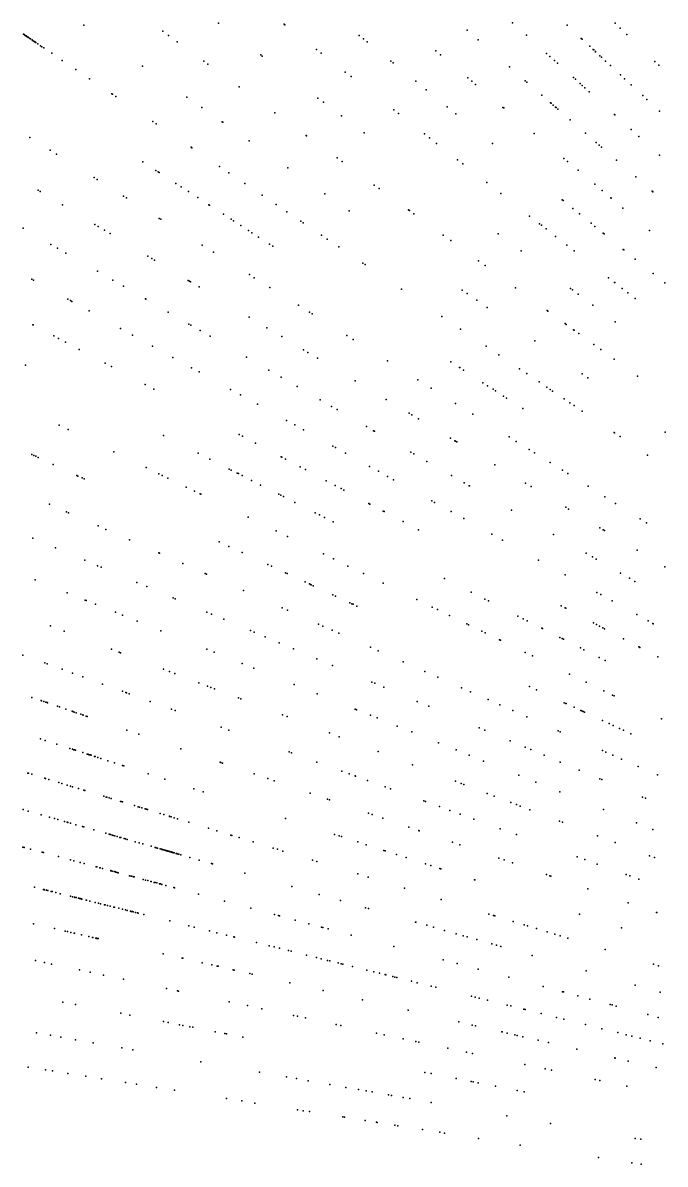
# Model space of a CAD drawing. Header units: metres. Extents: x -4327 to 4266, y -3886 to 3992.
# Drawn here: x -835.7 to -567.4, y 91.5 to 568.3 of the extents above; entities that cross this region are included whole.
import ezdxf

# ---------------------------------------------------------------- set-up
doc = ezdxf.new("R2010")
doc.units = ezdxf.units.M

msp = doc.modelspace()

# ---------------------------------------------------------------- linework, layer by layer
for p in [(-753.95, 568.14, -654.53), (-726.62, 567.7, 2480.67), (-726.3, 567.45, 2483.75), (-631.14, 568.28, 2499.66), (-588.33, 568.15, -93.86), (-835.46, 563.52, -67.43), (-835.2, 563.35, -64.65), (-835.07, 563.26, -70.71), (-834.75, 563.05, -56.9), (-834.35, 562.78, -78.93), (-834.32, 562.76, -76.17), (-834.28, 562.73, -62.38), (-834.23, 562.7, -21.68), (-834.16, 562.65, -25.52), (-810.19, 567.3, -686.13), (-777.3, 564.74, 2484.71), (-774.81, 562.94, 2484.82), (-695.27, 563.01, 2481.13), (-650.17, 565.18, 2477.76), (-625.41, 563.12, 2481.42), (-608.3, 567.25, 2520.04), (-586.15, 566.03, 2500.85), (-583.44, 563.42, 2484.72), (-833.98, 562.52, -75.03), (-833.85, 562.44, -99.89), (-833.53, 562.22, -84.92), (-833.45, 562.17, -48.56), (-833.42, 562.15, -89.33), (-832.76, 561.71, -89.81), (-832.76, 561.71, -105.3), (-832.52, 561.54, 2479.63), (-831.87, 561.11, -98.55), (-831.63, 560.94, 2480.87), (-831.17, 560.63, -18.87), (-831.13, 560.6, -107.3), (-831.1, 560.59, -4.1), (-830.94, 560.48, -94.58), (-830.74, 560.34, -43.48), (-830.47, 560.16, -6.28), (-830.37, 560.09, -111.08), (-830.29, 560.04, -31.42), (-829.48, 559.49, -120.36), (-829.47, 559.48, -122.57), (-828.32, 558.71, -15.53), (-827.75, 558.32, -10.62), (-771.22, 560.33, 2457.32), (-693.49, 561.58, 2483.28), (-691.96, 560.33, 2494.88), (-645.49, 561.12, 2494.97), (-602.46, 561.8, 2514.24), (-602.02, 561.39, 2489.44), (-598.92, 558.5, 2476.62), (-826.99, 557.81, -132.16), (-823.67, 555.57, -139.35), (-736.37, 554.89, -638.89), (-735.71, 554.4, -638.32), (-713.07, 557.11, 2459.04), (-711.09, 555.57, 2460.49), (-663.23, 556.52, 2459.83), (-661.27, 554.87, 2513.66), (-616.94, 555.49, 2506.08), (-615.54, 554.24, 2518.81), (-597.45, 557.13, 2493.34), (-597.28, 556.98, -95.53), (-596.54, 556.28, -105.8), (-596.47, 556.21, -98.56), (-594.67, 554.54, 2504.83), (-593.97, 553.88, -97.7), (-819.27, 552.61, 2486.84), (-813.61, 548.79, 2469.65), (-785.77, 550.2, -665.07), (-760.18, 552.3, 2478.09), (-758.48, 551.07, 2464.44), (-682.02, 552.29, 2471.83), (-681.06, 551.51, 2485.53), (-632.5, 549.83, 2484.46), (-613.68, 552.56, 2488.3), (-612.35, 551.36, 2473.88), (-592.29, 552.32, -97.87), (-590.24, 550.41, 2481.56), (-571.75, 552.13, 2476.06), (-570.1, 550.54, 2487.55), (-807.87, 544.91, 2452.23), (-701.02, 547.7, 2458.76), (-698.64, 545.84, 2458.79), (-671.62, 543.87, 2472.57), (-649.82, 545.27, 2519.27), (-648.15, 543.86, 2476.98), (-625.89, 544.08, 2480.8), (-605.73, 545.4, -96.25), (-604.94, 544.69, -102.88), (-586.09, 546.54, 2468.69), (-584.36, 544.92, 2484.43), (-745.41, 541.57, 2499.59), (-667.27, 540.34, 2478.22), (-646.6, 542.56, 2497.73), (-625.21, 543.49, 2505.34), (-602.93, 542.88, 2513.29), (-602.08, 542.12, 2495.79), (-600.94, 541.09, 2481.83), (-599.15, 539.48, -96.54), (-581.63, 542.38, 2477.48), (-798.56, 538.64, -110.01), (-798.24, 538.42, 2498.12), (-796.92, 537.53, 2457.97), (-767.26, 537.24, -649.4), (-712.44, 536.86, 2512.59), (-710.11, 535.11, -616.11), (-618.97, 538.07, 2484.9), (-615.29, 534.87, 2474.66), (-615.04, 534.65, -86.33), (-576.8, 537.88, 2480.12), (-575.02, 536.21, 2467.78), (-761.01, 532.86, -643.73), (-730.44, 530.69, 2491.18), (-702.56, 529.42, -609.56), (-680.8, 531.9, 2511.3), (-678.82, 530.35, 2490.74), (-658.42, 533.18, 2467.08), (-654.89, 530.32, 2480.25), (-635.16, 532.97, 2502.99), (-634.87, 532.72, 2470.18), (-614.15, 533.87, -88), (-613.24, 533.08, -112.16), (-613, 532.87, -99.06), (-612.3, 532.27, 2494.64), (-588.53, 529.92, 2471.73), (-588.48, 529.87, 2471.49), (-569.82, 531.36, 2468.72), (-781.47, 527.11, 2490.05), (-779.99, 526.11, 2505.96), (-752.45, 526.87, -636.86), (-752.25, 526.73, -636.33), (-607.08, 527.73, 2477.96), (-832.74, 520.35, 2482.88), (-717.4, 521.22, 2515), (-717.22, 521.09, 2475.55), (-693.16, 522.33, 2491.93), (-667.96, 521.86, 2517.37), (-665.89, 520.25, 2500.58), (-622.13, 522.03, 2492.53), (-600.63, 522.12, 2469.95), (-581.57, 523.65, 2474.97), (-578.43, 520.82, 2489.93), (-824.31, 515.08, 2485.45), (-765.45, 516.3, 2513.27), (-765.18, 516.12, 2495.54), (-741.14, 518.95, -626.93), (-662.92, 517.93, 2480.48), (-639.5, 517.86, 2475.04), (-596.24, 518.31, 2479.69), (-594.96, 517.19, 2512.21), (-593.95, 516.31, 2470.16), (-821.59, 513.39, 2473.28), (-704.47, 511.83, 2495.7), (-702.36, 510.29, 2501.37), (-654.18, 511.1, 2506.08), (-609.71, 511.6, 2484.11), (-608.22, 510.36, 2501.52), (-587.72, 510.9, 2515.21), (-569.81, 513.06, 2476.52), (-785.58, 510.16, 2503.24), (-780.17, 506.65, 2498.44), (-779.15, 505.98, 2495.16), (-778.71, 505.7, 2506.29), (-753.52, 508.26, 2495.11), (-749.64, 505.64, 2503.45), (-724.98, 507.64, -613.26), (-651.99, 509.39, 2502.26), (-603.82, 506.67, 2492.85), (-805.93, 503.6, 2498.09), (-804.72, 502.85, 2461.96), (-771.8, 501.21, 2500.8), (-743.02, 501.17, 2477.1), (-641.94, 501.54, 2504.86), (-596.85, 500.82, 2473.44), (-579.72, 503.94, 2485.77), (-829.37, 498.34, 2490.12), (-828.44, 497.78, 2483.3), (-793.64, 495.92, 2480.32), (-769.65, 499.81, 2498.02), (-766.51, 497.77, 2500.45), (-735.72, 496.25, 2486.64), (-709.63, 496.89, -599.93), (-688.92, 500.53, 2484.1), (-686.89, 499.05, 2476.76), (-636.12, 496.99, 2486.76), (-593.71, 498.18, -102.25), (-572.83, 497.95, 2489.88), (-572.59, 497.74, 2498.6), (-819.21, 492.23, 2459.6), (-792.36, 495.12, 2496.91), (-762.69, 495.3, 2488.01), (-757.99, 492.25, 2489.52), (-757.7, 492.06, 2467.56), (-729.89, 492.32, 2488.34), (-610.46, 494.34, 2484.27), (-610.03, 494, 2515.89), (-590.11, 495.16, 2483.26), (-589.95, 495.03, 2477.83), (-778.71, 486.59, 2507.94), (-751.94, 488.32, 2486.54), (-725.49, 489.35, 2494.98), (-699.4, 489.72, -591.62), (-674.65, 490.16, 2494.56), (-674.2, 489.84, 2470.48), (-672.34, 488.49, 2481.54), (-624.02, 487.54, 2476.21), (-606.03, 490.75, -96.4), (-603.23, 488.49, -98.96), (-585.05, 490.92, 2481.11), (-835.59, 482.43, 2483.13), (-805.62, 484.06, 2466.5), (-804.23, 483.23, 2503.19), (-801.58, 481.64, 2515.82), (-778.13, 486.23, 2476.75), (-748.74, 486.23, 2471.71), (-747.68, 485.55, 2476.68), (-744.63, 483.57, 2483.56), (-719.57, 485.36, 2478.94), (-718.61, 484.71, 2475.64), (-619.92, 484.33, 2469.21), (-619.12, 483.71, 2480.03), (-617.16, 482.18, 2481.6), (-598.39, 484.57, 2491.74), (-596.74, 483.23, 2480.1), (-799.23, 480.23, 2516.84), (-741.45, 481.5, 2464.48), (-740.04, 480.59, 2464.02), (-737.25, 478.78, 2484.57), (-711.03, 479.59, 2488.61), (-708.6, 477.96, 2480.1), (-660.08, 479.57, 2476.56), (-656.99, 477.33, 2478.61), (-637.16, 480.13, -552.17), (-613.19, 479.08, 2470.34), (-593.28, 480.43, 2494.55), (-592.88, 480.11, -88.4), (-573.9, 481.56, 2481.89), (-823.97, 475.72, 2496.87), (-821.27, 474.16, 2488.69), (-817.72, 472.11, 2477.95), (-760.88, 475.45, 2467.17), (-756.04, 472.43, 2485.18), (-732.68, 475.81, -115.74), (-731.3, 474.91, 2468.79), (-703.77, 474.7, 2467.56), (-627.63, 472.96, -543.92), (-608.47, 475.39, 2474.84), (-605.39, 472.99, 2476.58), (-584.9, 473.64, 2473.79), (-584.7, 473.48, 2497.38), (-783.56, 470.81, 2505.18), (-781.81, 469.76, 2503.8), (-780.71, 469.1, 2479.24), (-693.71, 467.91, 2516.79), (-645.4, 468.91, 2466.7), (-579.9, 469.6, 2486.71), (-804.48, 464.47, 2507.46), (-741.11, 463.09, 2487.19), (-692.73, 467.25, 2472.63), (-642.54, 466.84, 2464.96), (-572.42, 463.53, 2479.15), (-831.9, 461.13, 2475.83), (-831.2, 460.74, 2506.37), (-798.12, 460.79, 2512.83), (-793.64, 458.21, 2481.97), (-766.7, 460.68, 2493.42), (-766.06, 460.29, 2482.8), (-765.75, 460.11, 2494.61), (-762.13, 457.94, 2487.1), (-739.05, 461.81, 2493.34), (-591.07, 461.79, -114.4), (-588.53, 459.81, -108.91), (-588.46, 459.75, -105.99), (-567.54, 459.59, 2482.82), (-732.48, 457.7, 2497.36), (-677.52, 456.99, 2508.22), (-652.18, 456.66, -551.03), (-650.16, 455.24, -549.32), (-629.89, 457.64, 2490.64), (-606.91, 457.34, 2507.63), (-606.08, 456.71, -524.93), (-603.78, 454.98, -522.94), (-585.32, 457.3, 2525.28), (-583.05, 455.53, -100.9), (-580.01, 453.16, 2492.34), (-816.96, 452.85, 2496.21), (-815.8, 452.21, 2484.42), (-815.26, 451.91, 2511.87), (-784.47, 452.92, 2512.18), (-784.41, 452.88, 2490.67), (-720.62, 450.3, 2474.41), (-646.12, 452.41, -545.91), (-641.74, 449.35, -542.21), (-597.66, 450.37, -94.17), (-808.04, 447.91, 2481.34), (-775.05, 447.47, 2469.33), (-741.19, 445.35, 2461.01), (-716, 447.41, 2484.99), (-714.92, 446.73, 2485.68), (-660.69, 445.64, 2496.64), (-616.68, 448.04, 2520.25), (-616.39, 447.83, 2475.14), (-831.53, 442.13, 2483.7), (-831.4, 442.06, 2491.5), (-794.96, 440.65, 2503.62), (-766.35, 442.45, 2483.83), (-765.56, 442, 2498.48), (-761.63, 439.72, 2502.99), (-733.76, 440.89, 2501.59), (-652.85, 440.35, 2485.75), (-609.25, 442.64, -92.67), (-608.71, 442.26, -95.93), (-605.7, 440.06, -101.27), (-605.39, 439.84, -92.5), (-588.3, 443.32, 2484.34), (-822.84, 437.51, 2494.61), (-820.82, 436.44, 2480.25), (-817.95, 434.91, 2496.41), (-789.88, 437.84, 2466.62), (-757.49, 437.34, 2459.34), (-727.6, 437.19, 2485.02), (-700.39, 437.65, 2525.39), (-697.69, 435.97, 2483.53), (-621.87, 435.44, -525.42), (-603.46, 438.44, 2500.62), (-597.22, 433.9, 2484.66), (-812.15, 431.83, 2466.31), (-781.49, 433.19, 2495.08), (-718.44, 431.68, 2489.18), (-716.66, 430.61, 2487.5), (-642.23, 433.19, 2511.75), (-636.93, 429.61, 2471.86), (-594.24, 431.74, 2497.21), (-834.54, 425.22, 2470.14), (-801.38, 426.1, 2487.33), (-798.75, 424.7, 2458.33), (-773.08, 428.52, 2459.76), (-742.3, 428.57, 2482.7), (-712.69, 428.23, 2469.27), (-683.38, 427.02, 2510.33), (-656.93, 426.62, 2500.95), (-588.72, 427.73, 2489.05), (-765.26, 424.19, 2477.27), (-762.1, 422.44, 2488.61), (-732.95, 423.17, 2522.56), (-727.86, 420.23, 2500.53), (-653.3, 424.26, 2487.12), (-653.23, 424.22, 2486.88), (-651.6, 423.15, 2485.39), (-628.31, 423.8, 2481.34), (-625.22, 421.72, 2493.45), (-602.11, 421.6, -508.43), (-599.75, 419.95, -506.44), (-579.04, 420.7, 2488.36), (-784.68, 417.22, 2464.67), (-781.04, 415.29, 2478.63), (-748.96, 415.15, 2471.61), (-721.1, 416.33, 2486.28), (-696.91, 418.75, 2476.98), (-670.75, 419.13, 2482.55), (-665.2, 415.66, 2490.13), (-643.54, 417.92, 2492.82), (-641.6, 416.66, 2490.13), (-639.32, 415.18, 2490.97), (-620.11, 418.27, 2502.61), (-616.85, 416.07, 2484.48), (-615.41, 415.1, -97.93), (-744.81, 412.85, 2475.36), (-711.47, 410.77, 2502.87), (-683.91, 410.94, 2471.66), (-638.28, 414.5, 2477.23), (-635, 412.37, 2478.95), (-633.68, 411.52, 2478.64), (-614.42, 414.43, 2479.61), (-609.62, 411.2, -106.41), (-737.75, 408.94, 2496.08), (-706.77, 408.06, 2481.76), (-704.45, 406.72, 2478.16), (-654.95, 409.26, 2475.32), (-626.94, 407.14, 2481.34), (-626.88, 407.1, 2481.1), (-607.2, 409.56, 2490.02), (-605.49, 408.41, 2488.02), (-602.07, 406.1, 2484.02), (-725.57, 402.19, 2508.9), (-674.37, 405.2, 2511.93), (-673.26, 404.53, 2512.6), (-670.42, 402.83, 2478.26), (-647.78, 404.78, 2486.31), (-820.52, 400.19, 2460.08), (-816.76, 398.36, 2490.38), (-776.92, 395.86, 2503.49), (-745.35, 396.31, 2520.65), (-722.11, 400.27, 2519.95), (-718.44, 398.24, 2484.22), (-692.22, 399.65, 2471.46), (-689.18, 397.9, 2474.43), (-688.78, 397.67, 2473), (-588.72, 397.1, 2479.05), (-588.62, 397.03, 2483.76), (-567.42, 397.31, -479.14), (-744, 395.59, 2520.64), (-738.52, 392.68, 2506.63), (-706.22, 391.46, 2496.68), (-657.05, 394.8, 2475.8), (-655.22, 393.69, 2492.94), (-654.95, 393.53, 2501.66), (-654.49, 393.26, 2495.03), (-632.62, 395.3, 2481.03), (-629.6, 393.42, 2493.84), (-586.21, 395.4, 2483.81), (-831.97, 387.96, 2507.23), (-831.18, 387.59, 2483.85), (-830.35, 387.2, 2485.52), (-829.31, 386.71, 2469.95), (-797.64, 389.03, 2478.14), (-762.52, 388.52, 2518.84), (-727.85, 387.01, 2511.42), (-727.58, 386.86, 2510.47), (-705.06, 390.82, 2516.01), (-701.01, 388.57, 2473.64), (-673.62, 388.92, 2522.03), (-672.37, 388.19, 2493.16), (-624.22, 390.06, -104.88), (-621.94, 388.63, 2498.33), (-574.81, 387.72, 2471.33), (-822.99, 383.77, 2497.01), (-784.24, 382.5, 2496.41), (-757.57, 386, 2498.02), (-749.49, 381.88, 2480.24), (-748.64, 381.45, 2499.82), (-725.96, 386, 2500.28), (-719.87, 382.76, 2502.28), (-717.72, 381.62, 2490.19), (-690.92, 382.98, 2484.17), (-666.93, 385.05, 2482.55), (-638.51, 383.65, 2482.4), (-615.5, 384.61, 2487.53), (-813.11, 379.16, 2500.95), (-812.69, 378.96, 2465.76), (-810.95, 378.15, 2468.86), (-810.11, 377.76, 2470.52), (-778.85, 379.87, 2518.86), (-777.54, 379.23, 2519.1), (-775.14, 378.06, 2476.11), (-746.16, 380.19, 2482.56), (-745.69, 379.95, 2508.05), (-744.13, 379.16, 2525.75), (-740.2, 377.15, 2503.25), (-709.01, 376.99, 2501.53), (-709, 376.98, 2496.8), (-687.2, 380.92, 2518.27), (-683.35, 378.78, 2485.07), (-680.85, 377.4, 2480.73), (-656.72, 379.16, 2482.77), (-610.31, 381.37, 2502.06), (-608.06, 379.96, 2503.08), (-767.47, 374.32, 2486.47), (-763.98, 372.62, 2510.77), (-736.38, 375.2, 2472.27), (-705.21, 374.97, 2483.48), (-702.82, 373.7, 2484.35), (-701.62, 373.06, 2484.78), (-651.36, 376.06, 2486.75), (-649.27, 374.86, 2503.4), (-649.2, 374.81, 2488.28), (-625.75, 375.99, 2507.13), (-623.44, 374.6, 2492.81), (-599.63, 374.69, 2478.62), (-824.64, 367.15, 2482.21), (-761.59, 371.45, 2511.93), (-761.32, 371.32, 2475.33), (-728.74, 371.31, 2514.85), (-727.97, 370.92, 2489.09), (-726.9, 370.38, 2476.33), (-722.06, 367.91, 2491.78), (-691.18, 367.51, 2475.69), (-690.71, 367.26, 2488.17), (-664.93, 368.58, 2474.6), (-663.71, 367.9, 2489.4), (-592.63, 370.32, 2490.83), (-588.17, 367.53, 2477.24), (-817.45, 363.95, 2485.86), (-816.58, 363.56, 2470.52), (-713.66, 363.63, 2471.98), (-711.85, 362.71, 2484.19), (-685.15, 364.3, 2477.57), (-684.78, 364.11, 2490.54), (-656.83, 364.09, 2487.88), (-631.58, 364.65, 2484.42), (-608.96, 365.9, 2490.4), (-607.74, 365.17, 2490.55), (-804.27, 358.08, 2471.11), (-741.62, 361.71, 2513.79), (-709.74, 361.63, 2504.9), (-706.15, 359.8, 2487.55), (-676.86, 359.89, 2480.76), (-651.51, 361.14, 2502.23), (-577.93, 361.13, 2486.29), (-575.22, 359.44, 2495.98), (-831.56, 352.98, 2505.36), (-801.07, 356.66, 2482.69), (-729.94, 356.01, 2492.53), (-725.22, 353.71, 2504.22), (-670.49, 356.51, 2481.4), (-639.79, 354.64, 2481.95), (-614.11, 354.56, 2480.64), (-594.69, 357.33, 2493.79), (-593.27, 356.47, 2482.58), (-592.81, 356.19, 2480.65), (-822.11, 348.97, 2476.9), (-791.18, 352.26, 2517.44), (-753.71, 351.46, 2515.07), (-749.63, 349.56, 2492.34), (-635.36, 352.19, 2484.74), (-809.83, 343.75, 2495.2), (-778.95, 346.81, 2482.92), (-778.63, 346.67, 2522.13), (-744.04, 346.95, 2505.69), (-710.2, 346.39, 2475.45), (-706.02, 344.35, 2484.27), (-620.33, 343.85, 2481.12), (-600.43, 346.66, 2492.1), (-597.79, 345.13, 2491.65), (-596.18, 344.21, 2495.54), (-579.16, 347.99, 2486.33), (-804.52, 341.5, 2465.95), (-803.02, 340.86, 2517.91), (-768.9, 342.34, 2499.6), (-733.33, 341.96, 2478.78), (-731.82, 341.25, 2501.4), (-699.9, 341.36, 2495.84), (-567.5, 340.99, 2500.85), (-830.51, 335.55, 2492.7), (-788.08, 334.52, 2488.6), (-759.6, 338.19, 2500.9), (-759, 337.93, 2476.34), (-725.97, 338.52, 2495.34), (-725.36, 338.24, 2516.81), (-717.75, 334.69, 2471.73), (-715.95, 333.86, 2498.33), (-693.41, 338.2, 2472.69), (-685.19, 334.19, 2486.25), (-659.64, 336.1, 2496.8), (-609.19, 337.68, 2487.84), (-586.01, 338.33, 2495.38), (-582.36, 336.23, 2496), (-580.08, 334.91, 2475.48), (-817.21, 330.18, 2512.91), (-783.99, 332.78, 2511.25), (-743.61, 331.08, 2498.24), (-715.61, 333.7, 2487.7), (-715.61, 333.69, 2482.98), (-715.33, 333.56, 2520.04), (-714.38, 333.12, 2497.57), (-706.23, 329.32, 2497.51), (-648.5, 330.42, 2530.41), (-595.97, 330.35, 2496.68), (-594.36, 329.46, 2489.93), (-809.62, 327.11, 2476.57), (-809.26, 326.96, 2484.12), (-805.4, 325.4, 2520.52), (-772.92, 328.08, 2484.71), (-772.05, 327.71, 2513.51), (-705.18, 328.83, 2474.82), (-699.2, 326.04, 2477.41), (-698.27, 325.61, 2488.46), (-697.78, 325.38, 2501.18), (-696.14, 324.62, 2476.1), (-671.13, 327.33, 2503.26), (-642.77, 327.51, 2492.71), (-641.27, 326.75, 2497.1), (-610.85, 324.79, 2492), (-589.61, 326.83, 2496.84), (-797, 322.01, 2472.33), (-794.04, 320.81, 2493.8), (-758.89, 322.13, 2511.66), (-756.87, 321.27, 2482.11), (-727.41, 323.86, 2494.5), (-725.19, 322.88, 2505.76), (-664.71, 324.2, 2489.21), (-662.53, 323.14, 2526.41), (-657.49, 320.68, 2507.21), (-628.95, 320.47, 2495.07), (-609.15, 323.89, 2495.65), (-608.92, 323.77, 2494.68), (-579.24, 321.08, 2496.14), (-824.1, 316.34, 2464.96), (-787.96, 318.36, 2510.3), (-751.77, 319.11, 2506.56), (-712.2, 317.09, 2498.7), (-710.37, 316.28, 2492.26), (-650.3, 317.17, 2484.81), (-649.54, 316.8, 2481.93), (-626.77, 319.35, 2496.8), (-625, 318.45, 2474.24), (-618.94, 315.37, 2496.92), (-618.59, 315.19, 2495.48), (-597.3, 317.59, 2500.1), (-596.09, 316.95, 2500.46), (-594.83, 316.27, 2495.15), (-593.4, 315.51, 2499.99), (-592.75, 315.17, 2486.46), (-574.53, 318.47, 2497.82), (-572.59, 317.39, 2500.47), (-572.37, 317.27, 2499.5), (-818.5, 314.19, 2477.97), (-778.01, 314.34, 2487.53), (-740.66, 314.39, 2478.67), (-739.14, 313.75, 2492.08), (-734.47, 311.76, 2490.3), (-706.46, 314.54, 2488.09), (-703.69, 313.3, 2502.38), (-643.95, 314.07, 2501.16), (-642.66, 313.45, 2501.31), (-636.58, 310.48, 2487.9), (-636.26, 310.32, 2481.5), (-611.37, 311.51, 2497.98), (-610.51, 311.07, 2499.8), (-609.92, 310.77, 2486.76), (-609.86, 310.74, 2486.51), (-584.85, 310.97, 2502.06), (-798.68, 306.59, 2469.25), (-795.5, 305.36, 2503.46), (-758.88, 306.61, 2484.4), (-755.83, 305.38, 2497.32), (-728.6, 309.27, 2512.78), (-722.73, 306.78, 2487.8), (-690.48, 307.42, 2484.32), (-687.23, 305.98, 2487.23), (-625.91, 305.27, 2487.36), (-602.84, 307.16, 2489.71), (-601.34, 306.4, 2488.87), (-578.38, 307.53, 2501.92), (-578.19, 307.43, 2473.54), (-578.01, 307.34, 2494.79), (-835.66, 304.15, 2491.82), (-826.57, 300.85, 2503.47), (-825.52, 300.46, 2504.65), (-794.94, 305.15, 2524.25), (-794.94, 305.15, 2524.25), (-744.06, 300.62, 2476.73), (-712.88, 302.6, 2511.04), (-676.79, 301.33, 2523.76), (-622.86, 303.79, 2485.71), (-594.93, 303.13, 2478.38), (-592.47, 301.88, 2489.74), (-570.53, 303.35, 2495.71), (-819.31, 298.2, 2494.52), (-814.97, 296.62, 2481.3), (-776.92, 298.23, 2503.03), (-774.49, 297.3, 2508.9), (-772.22, 296.43, 2510.76), (-772.19, 296.42, 2492.34), (-739.25, 298.67, 2493.11), (-706.34, 299.82, 2492.82), (-667.74, 297.3, 2500.09), (-607.34, 296.22, 2486.57), (-810.64, 295.05, 2525.48), (-802.39, 292.05, 2486.47), (-762.24, 292.59, 2505.84), (-758.55, 291.18, 2484.52), (-722.39, 291.86, 2487.59), (-689.96, 292.87, 2483.09), (-688.73, 292.35, 2498.37), (-662.43, 294.93, 2515.84), (-624.03, 290.99, 2496.02), (-600.43, 292.85, 2495.89), (-832.02, 286.49, 2469.93), (-794.08, 289.02, 2473.9), (-792.75, 288.54, 2514.5), (-792.48, 288.44, 2504.58), (-791.26, 288, 2523.47), (-757.13, 290.63, 2507.62), (-755.64, 290.06, 2507.35), (-745.63, 286.22, 2497.4), (-712.72, 287.96, 2502.08), (-685, 290.77, 2524.87), (-652.52, 290.52, 2498.66), (-648.7, 288.82, 2489.2), (-621.23, 289.68, 2500.76), (-593.09, 289.27, 2498.07), (-589.36, 287.45, 2498.9), (-588.7, 287.13, 2501.68), (-828.12, 285.15, -230.84), (-827.98, 285.09, 2496.63), (-826.99, 284.76, 2520.03), (-826.1, 284.45, -219.1), (-825.59, 284.27, -232.18), (-825.39, 284.21, -228.05), (-821.2, 282.76, -241.63), (-820.37, 282.48, -219.6), (-817.69, 281.55, -244.66), (-782.51, 284.81, 2477.55), (-773.63, 281.58, 2494.4), (-744.67, 285.85, 2484.86), (-696.85, 281.55, 2494.75), (-696.35, 281.34, 2522.83), (-670.97, 284.81, 2488.18), (-666.18, 282.78, 2505.83), (-641.3, 285.53, 2502.14), (-636.41, 283.35, 2493.51), (-609.57, 284.25, 2496.49), (-608.86, 283.92, 2493.59), (-608.79, 283.88, 2509.66), (-605.5, 282.35, 2501.57), (-815.18, 280.69, -255.64), (-814.84, 280.57, -230.16), (-814.26, 280.37, -231.51), (-813.42, 280.08, -234.79), (-811.55, 279.44, -254.5), (-810.62, 279.12, -243.56), (-810.54, 279.09, 2505.14), (-809.32, 278.67, -249.23), (-809.26, 278.65, 2487.89), (-808.87, 278.52, 2513.4), (-772.14, 281.04, 2503.34), (-727.22, 279.15, 2491.84), (-725.34, 278.43, 2485.39), (-690.53, 278.99, 2481.92), (-687.74, 277.87, 2526.88), (-631.1, 280.98, 2488.39), (-625.16, 278.34, 2496.66), (-602.62, 281.01, 2500.61), (-602.23, 280.82, 2493.48), (-601.63, 280.55, 2513.05), (-601.16, 280.32, 2500), (-593.58, 276.79, 2484.89), (-568.92, 277.48, 2483.86), (-792.25, 272.79, 2497.44), (-752.91, 274.04, 2477.41), (-749.65, 272.85, 2494.54), (-679.34, 274.47, 2490.98), (-673.3, 272.03, 2493.93), (-645.08, 273.82, 2482.22), (-642.76, 272.84, 2494.1), (-612.12, 272.53, 2497.94), (-611.22, 272.13, 2505.19), (-590.81, 275.5, 2500.94), (-589.12, 274.71, 2488.25), (-586.49, 273.48, 2488.23), (-584.86, 272.73, 2486.89), (-828.38, 269.16, 2505.15), (-826.37, 268.5, 2521.22), (-787.29, 271.08, 2486.28), (-707.61, 271.63, 2481.58), (-703.52, 270.06, 2491.53), (-662.05, 267.49, 2492.75), (-632.13, 268.32, 2494.71), (-581.74, 271.27, 2490.36), (-821.52, 266.93, 2497.59), (-816.11, 265.17, 2498.76), (-814.93, 264.79, -242.42), (-814.39, 264.61, -240.75), (-814.12, 264.52, -217.65), (-813.66, 264.38, -219.52), (-810.67, 263.4, -217.72), (-808.86, 262.81, 2512.19), (-808.59, 262.73, -227.07), (-808.25, 262.62, -242.44), (-808.03, 262.54, 2478.42), (-807.64, 262.42, -251.8), (-807.19, 262.27, -251.66), (-769.68, 265.02, 2484.55), (-724.46, 263.68, 2524.14), (-723.5, 263.33, 2520.79), (-687.24, 263.8, 2487.62), (-654.72, 264.52, 2480.45), (-649.31, 262.34, 2496.12), (-625.9, 265.68, 2491.38), (-623.6, 264.7, 2498.28), (-617.92, 262.29, 2491.66), (-593.55, 264.26, 2503.83), (-592.15, 263.64, 2481.23), (-589.3, 262.37, 2474.81), (-805.84, 261.83, -242.21), (-805.57, 261.75, 2493.04), (-804.34, 261.35, -246.76), (-803.13, 260.95, -244.89), (-800.22, 260.01, 2507.87), (-797.43, 259.1, 2494.61), (-794.1, 258.02, 2484.18), (-793.49, 257.82, 2477.8), (-753.36, 259.4, 2515.06), (-752.99, 259.27, 2471.62), (-752.37, 259.06, 2497.55), (-712.85, 259.45, 2493.41), (-672.9, 258.3, 2505.9), (-643.27, 259.9, 2493.79), (-611.28, 259.47, 2502.9), (-585.6, 260.73, 2492.65), (-578.69, 257.65, 2502.83), (-833.62, 254.86, 2485.31), (-833.62, 254.86, 2516.02), (-833.41, 254.8, -175.57), (-831.91, 254.34, -175.75), (-783.33, 254.52, 2500.07), (-739.04, 254.47, 2514.83), (-702.41, 255.66, 2491.02), (-699.38, 254.56, 2490.15), (-696.89, 253.65, 2496.16), (-696.7, 253.58, 2490.48), (-628.58, 253.96, 2489.34), (-603.3, 256.09, 2481.15), (-570.66, 254.08, 2485.19), (-826.48, 252.68, -183.45), (-826.2, 252.6, -182.41), (-824.88, 252.19, -162.55), (-820.71, 250.91, -168.03), (-819.4, 250.52, 2503.96), (-817.25, 249.86, 2510.8), (-815.82, 249.42, -178.17), (-814.93, 249.15, -178.95), (-812.53, 248.42, -175.04), (-776.39, 252.26, 2482.47), (-764.25, 248.32, 2493.99), (-733.42, 252.54, 2476.62), (-730.67, 251.59, 2491.14), (-691.72, 251.77, 2533.21), (-684.35, 249.08, 2501.13), (-682.18, 248.3, 2493.21), (-654.94, 251.41, 2490.06), (-652.69, 250.55, 2502.42), (-651.55, 250.1, 2503.29), (-621.5, 251.1, 2498.91), (-594.76, 252.46, 2506.82), (-593.94, 252.11, 2497.75), (-810.23, 247.71, -185.17), (-809.8, 247.58, -186.04), (-801.82, 245.14, -195.74), (-800.85, 244.84, -182.06), (-800.68, 244.79, 2495.54), (-799.68, 244.49, -181.8), (-798.79, 244.22, -180.17), (-760.33, 247.05, 2471.94), (-715.73, 246.44, 2483.19), (-708.52, 243.96, 2512.12), (-707.63, 243.66, 2529.09), (-668.18, 243.2, 2513.35), (-641.76, 246.35, 2491.92), (-638.9, 245.25, 2480.84), (-611.48, 247.05, 2507.73), (-576.84, 244.86, 2498.87), (-575.67, 244.36, 2505.38), (-835.53, 239.59, -118.54), (-833.5, 239, -94.72), (-794.93, 243.03, -186.9), (-794.58, 242.93, -201.64), (-794.14, 242.79, -190.53), (-789.13, 241.26, -196.45), (-787.59, 240.79, -204.15), (-786.95, 240.59, 2530.3), (-785.97, 240.29, -210.88), (-784.57, 239.87, -262.86), (-784.26, 239.77, -212.81), (-784.07, 239.71, -261.22), (-783.7, 239.6, -216), (-667.47, 242.94, 2495.11), (-661.72, 240.85, 2489.06), (-657.41, 239.28, 2504.11), (-631.85, 242.54, 2479.8), (-629.56, 241.67, 2481.5), (-627.97, 241.05, 2496.73), (-623.9, 239.49, 2480.55), (-593.2, 239.67, 2504.83), (-828.11, 237.46, 2499.72), (-824.63, 236.46, -108.9), (-822.5, 235.85, 2487.18), (-821.12, 235.45, -109.85), (-818.27, 234.64, -115.14), (-817.2, 234.33, -114.05), (-816.9, 234.24, -114.48), (-815.82, 233.93, -119.04), (-778.29, 237.95, -218.79), (-776.89, 237.52, -226.97), (-774.52, 236.8, -254.64), (-774.39, 236.75, -234.35), (-773.74, 236.56, -238.46), (-772.48, 236.17, -250.58), (-771.17, 235.77, -251.6), (-766.39, 234.31, 2520.15), (-726.05, 235.91, 2524.08), (-691.33, 238.04, 2516.17), (-689.81, 237.52, 2490.34), (-685.33, 235.98, 2494.32), (-653.1, 237.71, 2492.93), (-653.06, 237.69, 2503.32), (-647.38, 235.63, 2486.84), (-611.55, 234.75, 2501.92), (-610.35, 234.29, 2485.97), (-579.34, 234.07, 2503.19), (-813.53, 233.28, 2499.88), (-810.85, 232.51, 2518.75), (-810.83, 232.5, -123.48), (-810.22, 232.33, 2489.7), (-806.04, 231.13, -129.76), (-801.05, 229.7, -118.74), (-799.68, 229.31, -140.85), (-799.25, 229.18, -121.25), (-799.18, 229.16, -240.61), (-799.09, 229.13, -144.48), (-798.36, 228.93, -120.65), (-758.18, 231.8, 2512.11), (-754.73, 230.74, 2491.23), (-748.82, 228.94, 2509.68), (-705.56, 229.25, 2507.04), (-674.52, 232.26, 2500.74), (-670.29, 230.8, 2479.92), (-670.2, 230.77, 2495.02), (-636.32, 231.6, 2475.81), (-629.56, 229.14, 2481.4), (-572.53, 231.32, 2479.52), (-797.93, 228.8, -121.98), (-797.24, 228.61, 2490.01), (-796.3, 228.34, -128.2), (-795.14, 228, -132.63), (-794.78, 227.9, 2528.24), (-793.33, 227.48, 2491.36), (-792.85, 227.35, 2494.42), (-792.15, 227.15, 2505.98), (-788.82, 226.19, -141.7), (-787.13, 225.71, -150.15), (-787.13, 225.7, -151.53), (-785.63, 225.27, -153.09), (-785.55, 225.25, -150.77), (-782.07, 224.26, -155.15), (-748.38, 228.8, 2493.85), (-745.37, 227.88, 2502.95), (-739.55, 226.1, 2483.38), (-739.5, 226.09, 2492.81), (-703.56, 228.6, 2530.33), (-702.63, 228.3, 2506.65), (-695.79, 226.08, 2507.45), (-692.26, 224.93, 2494.73), (-656.2, 225.95, 2489.32), (-653.16, 224.9, 2493.58), (-595.67, 228.66, 2503.73), (-588.3, 225.83, 2507.02), (-835.72, 223.93, -66.43), (-835.21, 223.79, 2513.42), (-832.58, 223.09, 2496.65), (-827.66, 221.77, -70.49), (-827.26, 221.66, 2476.33), (-827.15, 221.63, -73.74), (-820.88, 219.95, 2496.83), (-780.45, 223.79, -159.89), (-780.43, 223.79, -212.57), (-780.43, 223.78, -149.33), (-780.26, 223.74, 2486.62), (-780.03, 223.67, -152.92), (-779.53, 223.53, -174.45), (-779.47, 223.51, -156.01), (-778.36, 223.19, -156.71), (-777.74, 223.01, -162.54), (-777.66, 222.99, -242.28), (-777.63, 222.98, -159.31), (-777.45, 222.93, -225.96), (-777.08, 222.83, -228.23), (-776.89, 222.77, -201.74), (-776.35, 222.61, -231.82), (-776.12, 222.55, 2487.23), (-775.98, 222.51, -202.44), (-775.85, 222.47, -167.19), (-775.81, 222.46, -164.89), (-775.73, 222.44, -248.89), (-775.42, 222.35, -238.71), (-775.31, 222.32, -210.23), (-775.14, 222.27, -186.86), (-775.14, 222.27, -186.86), (-774.89, 222.2, -236.16), (-774.79, 222.17, -235.65), (-774.48, 222.08, -194.13), (-774.39, 222.05, -159.56), (-774.18, 221.99, 2518.35), (-773.81, 221.89, -194.89), (-773.68, 221.85, -187.9), (-773.53, 221.81, -181.86), (-773.35, 221.75, -191.52), (-773.24, 221.72, -195.21), (-773.23, 221.72, -185.48), (-773.01, 221.66, -188.66), (-772.59, 221.54, -217.94), (-772.58, 221.53, 2489.74), (-772.49, 221.51, -201.53), (-771.65, 221.27, -192.49), (-771.38, 221.19, -198.91), (-771.29, 221.16, -228.42), (-770.68, 220.99, -198.73), (-770.55, 220.95, -209.41), (-770.5, 220.94, -225.82), (-769.78, 220.73, -228.45), (-766.01, 219.65, 2524.99), (-731.17, 223.54, 2498.38), (-729.39, 223, 2487.44), (-727.07, 222.29, 2489.23), (-684.9, 222.54, 2488.39), (-684.31, 222.35, 2501.58), (-679.61, 220.82, 2489.47), (-675.6, 219.52, 2490.16), (-604.11, 219.88, 2516.95), (-574, 220.34, 2468.84), (-571.91, 219.54, 2494.63), (-815.75, 218.58, -89.46), (-814.35, 218.21, -88.84), (-811.71, 217.5, -88.56), (-810.17, 217.08, -96.26), (-805.15, 215.74, -190.29), (-804.85, 215.66, -100.23), (-803.56, 215.31, -182.76), (-803.48, 215.29, -105.59), (-802.41, 215.01, -106.37), (-762.1, 218.53, 2479.06), (-756.97, 217.06, 2481.03), (-756.53, 216.93, 2498.48), (-714.75, 218.52, 2535.9), (-712.98, 217.98, 2489.51), (-667.52, 216.89, 2486.07), (-665.33, 216.18, 2488.28), (-661.52, 214.94, 2489.66), (-661.51, 214.94, 2494.86), (-661.2, 214.84, 2488.46), (-661.19, 214.83, 2493.65), (-636.85, 219.28, 2489.24), (-634.71, 218.55, 2497.09), (-631.13, 217.31, 2510.27), (-600.97, 218.73, 2503.87), (-595.8, 216.85, 2493.66), (-798.99, 214.09, -177.47), (-798.94, 214.08, -94.47), (-798.8, 214.04, -91.25), (-798.79, 214.04, 2491.86), (-798.36, 213.92, -95.31), (-797.52, 213.7, -98.41), (-797.04, 213.57, 2518.52), (-796.83, 213.51, -104.26), (-796.31, 213.37, -171.24), (-795.87, 213.25, -169.74), (-795.87, 213.25, -169.74), (-791.13, 211.98, -110.78), (-790.44, 211.8, -156.98), (-790.22, 211.74, -145.86), (-789.44, 211.53, -151.71), (-789.16, 211.45, -110.96), (-785.43, 210.46, -125.38), (-784.42, 210.18, -128.85), (-783.44, 209.92, -139.6), (-743.06, 213.07, 2501.54), (-695.84, 212.74, 2509.12), (-691.54, 211.42, 2498.71), (-647.12, 210.26, 2493.07), (-646.9, 210.19, 2502.97), (-617.04, 212.46, 2509.28), (-615.55, 211.95, 2503.23), (-615.17, 211.82, 2484.99), (-583.74, 212.46, 2500.23), (-582.13, 211.88, 2487.52), (-578.42, 210.53, 2489.02), (-830.81, 207.14, 2471.37), (-827.14, 206.23, -85.6), (-826.91, 206.17, -74.79), (-826.75, 206.13, 2525.91), (-826.71, 206.12, -77.12), (-826.64, 206.1, -69.15), (-825.9, 205.92, -88.29), (-825.84, 205.91, 2514.09), (-825.3, 205.77, 2503.45), (-825.27, 205.76, -87.28), (-823.87, 205.41, 2485.73), (-823.5, 205.32, -62.37), (-782.32, 209.62, 2490.36), (-782.23, 209.6, -115.39), (-782.16, 209.58, -124.41), (-780.8, 209.21, -133.23), (-780.49, 209.13, -138.16), (-780.46, 209.12, -164.16), (-780.42, 209.11, -138.6), (-780.38, 209.1, -168.28), (-779.76, 208.94, -167.68), (-778.67, 208.65, -161.95), (-778.36, 208.56, -149.12), (-778.28, 208.54, -148.2), (-777.6, 208.36, -131.78), (-775.94, 207.91, -131.5), (-775.93, 207.91, -140.51), (-772.64, 207.03, 2501.21), (-772.36, 206.95, -127.76), (-723.37, 207.42, 2507.78), (-676.34, 206.78, 2489.49), (-676.34, 206.78, 2494.68), (-599.71, 206.5, 2500.3), (-821.87, 204.92, 2493.04), (-820.07, 204.47, 2510.03), (-815.79, 203.4, -134.81), (-815, 203.2, -87.59), (-814.18, 203, -90.74), (-813.8, 202.9, -134.95), (-813.5, 202.83, -94.83), (-812.41, 202.56, -76.25), (-812.32, 202.53, -103.03), (-812.01, 202.46, -109.48), (-811.76, 202.4, -136.95), (-811.53, 202.34, 2515.61), (-811.52, 202.33, -107.56), (-811.21, 202.26, -76.13), (-811.02, 202.21, -105.64), (-809.26, 201.77, -81.46), (-809.1, 201.73, 2517.23), (-807.69, 201.38, 2481.08), (-805.55, 200.85, -91.61), (-804.15, 200.5, -90.99), (-804.1, 200.49, -91.45), (-803.25, 200.27, -99.13), (-762.38, 204.28, 2477.31), (-751.49, 201.36, 2484.01), (-712, 204.16, 2513.12), (-703.02, 201.59, 2486.42), (-660.97, 202.08, 2484.4), (-582.82, 200.68, 2475.15), (-801.67, 199.88, 2480.52), (-801.6, 199.86, -119.56), (-801.28, 199.78, 2483.82), (-800.34, 199.55, -119.83), (-799.26, 199.28, -107.76), (-797.66, 198.88, -110.74), (-797.45, 198.83, -144.69), (-795.67, 198.38, 2516.78), (-794.11, 197.99, -111.61), (-792.82, 197.67, -125.99), (-792.11, 197.49, -132.27), (-790.74, 197.15, -128.39), (-790.47, 197.09, -130.17), (-790.26, 197.03, 2499.66), (-790.11, 197, -94.35), (-790.1, 196.99, -96.6), (-789.61, 196.87, -114.14), (-788.72, 196.65, -93.74), (-787.87, 196.44, -114.34), (-787.49, 196.34, -102.12), (-785.23, 195.78, -113.96), (-740.47, 198.41, 2514.75), (-730.56, 195.75, 2520.47), (-692.65, 198.62, 2505.18), (-691.28, 198.22, 2489.98), (-641.02, 195.98, 2498.91), (-603.14, 195.97, 2511.42), (-571, 196.61, 2488.52), (-570.95, 196.59, 2512.2), (-831.21, 191.9, 2484.1), (-774.36, 193.07, 2509.66), (-766.42, 191.09, 2502.81), (-728.94, 195.32, 2495.12), (-728.47, 195.19, 2513.29), (-722.02, 193.46, 2505.89), (-716.3, 191.93, 2511.04), (-671.75, 192.62, 2480.44), (-671.55, 192.57, 2490.1), (-666.98, 191.25, 2494.03), (-639.14, 195.41, 2507.97), (-638.6, 195.24, 2500.36), (-630.89, 192.88, 2503.02), (-626.31, 191.48, 2501.43), (-624.98, 191.07, 2496.11), (-822.49, 189.89, -63.42), (-818.01, 188.85, -73.68), (-817.07, 188.64, -73.13), (-815.62, 188.3, -103.94), (-814.34, 188.01, -95.92), (-814.24, 187.98, -71.96), (-814.2, 187.97, -72.42), (-811.24, 187.29, 2477.07), (-808.16, 186.58, -91.98), (-806.61, 186.22, -90.43), (-806.45, 186.18, -87.22), (-764.21, 190.54, 2472.07), (-757.75, 188.93, 2503), (-754.66, 188.16, 2488.02), (-750.68, 187.17, 2494.01), (-747.64, 186.41, 2527.67), (-747.31, 186.33, 2511.82), (-710.97, 190.5, 2492.34), (-710.38, 190.35, 2500.33), (-708.13, 189.74, 2507.53), (-698.56, 187.18, 2498.95), (-664.17, 190.45, 2494.06), (-659.64, 189.15, 2498.22), (-654.76, 187.75, 2495.72), (-651.78, 186.9, 2511.32), (-650.19, 186.44, 2488.98), (-621.13, 189.9, 2497.42), (-616.77, 188.56, 2485.43), (-613.49, 187.56, 2505.94), (-611.34, 186.91, 2485.87), (-585.6, 190.27, 2495.66), (-805.29, 185.92, -95.76), (-804.89, 185.82, -105.32), (-804.84, 185.81, -105.77), (-804.46, 185.73, -104.8), (-804.28, 185.68, -104.32), (-738.14, 184.04, 2480.99), (-732.81, 182.71, 2516.88), (-730.78, 182.2, 2495.06), (-728.54, 181.64, 2487.4), (-680.71, 182.4, 2485.79), (-646.14, 185.28, 2489.6), (-639.78, 183.45, 2503.02), (-637.88, 182.91, 2490.1), (-636.09, 182.4, 2505.08), (-608.1, 185.92, 2495.25), (-830.49, 176.53, 2498.95), (-777.04, 179.39, 2526.89), (-769.2, 177.58, 2482.5), (-768.9, 177.51, 2505.15), (-724.77, 180.71, 2514.13), (-723.63, 180.42, 2530.39), (-717.3, 178.84, 2493.21), (-713.05, 177.78, 2498.41), (-711.15, 177.31, 2486.74), (-708.4, 176.62, 2497.21), (-660.12, 176.88, 2493.29), (-623.01, 178.64, 2508.89), (-592.44, 181.13, 2481.85), (-826.64, 175.71, 2496.33), (-823.69, 175.08, 2528.2), (-812.07, 172.61, 2510.8), (-760.76, 175.63, 2507.24), (-756.76, 174.71, 2508.52), (-754.49, 174.19, 2505.84), (-754.19, 174.12, 2476.09), (-747.92, 172.67, 2513.14), (-747.39, 172.55, 2477.47), (-707.55, 176.41, 2535.21), (-704.02, 175.53, 2507.12), (-702.8, 175.23, 2502.8), (-702, 175.03, 2489.76), (-698, 174.03, 2495.9), (-692.04, 172.54, 2489.86), (-689.05, 171.8, 2484.24), (-654.31, 175.32, 2508.91), (-645.59, 172.99, 2497.1), (-600.46, 172.18, 2502.46), (-572.27, 174.96, 2465.93), (-570.24, 174.34, 2486.76), (-807.54, 171.65, 2478.62), (-802.02, 170.48, 2502.6), (-793.63, 168.69, 2504.08), (-740.92, 171.06, 2499.39), (-739.86, 170.81, 2495.8), (-724.14, 167.18, 2481.6), (-686.7, 171.21, 2491.17), (-684.39, 170.64, 2493.15), (-684.12, 170.57, 2486.99), (-681.16, 169.83, 2491.75), (-680.3, 169.62, 2488.62), (-679.45, 169.4, 2480.3), (-673.33, 167.88, 2489.08), (-670.95, 167.29, 2490.8), (-632.69, 169.53, 2485.13), (-775.74, 164.89, 2470.58), (-771.11, 163.9, 2512.21), (-770.64, 163.8, 2482.22), (-710.25, 163.98, 2498.33), (-665.19, 165.85, 2495.81), (-663.23, 165.36, 2483.14), (-618.44, 165.71, 2518.13), (-610.27, 163.52, 2513.56), (-609.83, 163.4, 2505.94), (-579.89, 166.28, 2485.85), (-569.46, 163.29, 2488.46), (-819.08, 159.21, 2528.11), (-813.66, 158.16, 2529.92), (-749.6, 159.33, 2494.43), (-741.92, 157.7, 2522.69), (-693.83, 160.18, 2496.17), (-648.26, 161.63, 2501.57), (-646.81, 161.27, 2501.45), (-645.06, 160.83, 2489.25), (-641.7, 159.99, 2503.63), (-633.35, 157.91, 2498.65), (-631.89, 157.55, 2520.99), (-603.96, 161.83, 2504.89), (-598.85, 160.46, 2506.98), (-590.36, 158.19, 2500.64), (-589.55, 157.97, 2509.08), (-587.83, 157.51, 2489.96), (-794.79, 154.49, 2498.85), (-791.08, 153.77, 2501.12), (-735.9, 156.42, 2487.47), (-722.7, 153.61, 2486.81), (-720.96, 153.24, 2505.85), (-674.76, 155.78, 2489.21), (-626.43, 156.19, 2482.42), (-625.96, 156.07, 2502.95), (-619.28, 154.41, 2521.73), (-612.87, 152.8, 2489.88), (-574.71, 153.99, 2493.24), (-570.31, 152.81, 2438.8), (-777.01, 151.04, 2489.17), (-774.97, 150.64, 2511.07), (-770.26, 149.72, 2472.21), (-768.83, 149.45, 2515.12), (-765.98, 148.89, 2491.41), (-764.67, 148.64, 2472.96), (-717.65, 152.54, 2494.34), (-704.78, 149.81, 2494.79), (-702.91, 149.41, 2493.26), (-653.57, 150.89, 2506.04), (-647.99, 149.6, 2506.53), (-646.59, 149.28, 2506.65), (-609.78, 152.04, 2500.23), (-600.73, 149.78, 2497.66), (-593.89, 148.07, 2504.29), (-829.98, 146.35, 2498.43), (-824.23, 145.33, 2476.66), (-819.81, 144.55, 2499.26), (-813.71, 143.48, 2503.42), (-755.32, 146.82, 2475.68), (-751.33, 146.04, 2491.33), (-750.61, 145.9, 2488.94), (-743.87, 144.59, 2490.78), (-688, 146.24, 2496.56), (-684.81, 145.56, 2485.01), (-676.81, 143.86, 2497.68), (-635.7, 146.76, 2514.23), (-635.5, 146.72, 2507.83), (-633.37, 146.23, 2505.04), (-630.26, 145.51, 2481.58), (-629.29, 145.28, 2494.5), (-626.81, 144.71, 2524.32), (-620.48, 143.25, 2504.56), (-587.22, 146.41, 2493.87), (-583.73, 145.54, 2490.88), (-581.28, 144.93, 2504.34), (-577.89, 144.08, 2489.76), (-806.38, 142.19, 2480.87), (-794.41, 140.08, 2489.58), (-789.78, 139.26, 2475.07), (-671.55, 142.74, 2488.79), (-670.25, 142.47, 2510.67), (-658.13, 139.89, 2492.02), (-616.21, 142.26, 2498.71), (-604.26, 139.5, 2490.19), (-573.65, 143.03, 2501.59), (-568.34, 141.7, 2496.71), (-761.37, 134.25, 2506.74), (-650.35, 138.24, 2489.49), (-647.89, 137.71, 2507.49), (-588.42, 135.85, 2436.27), (-588.24, 135.81, 2441.21), (-582.84, 134.56, 2459.04), (-833.43, 132, 2524.19), (-826.26, 130.87, 2479.95), (-823.37, 130.41, 2502.82), (-816.86, 129.38, 2505.79), (-736.89, 129.93, 2483.74), (-667.74, 129.8, 2497.78), (-665.2, 129.3, 2499), (-626.1, 133.08, 2489.01), (-617.55, 131.26, 2517.54), (-614.89, 130.7, 2500.95), (-571.15, 131.86, 2486.34), (-809.46, 128.21, 2501.41), (-802.82, 127.15, 2485.47), (-792.88, 125.58, 2482.17), (-788.29, 124.85, 2486.29), (-725.63, 127.95, 2494.97), (-721.47, 127.21, 2495.7), (-716.48, 126.33, 2519.04), (-707.42, 124.74, 2492.3), (-654.74, 127.27, 2502.9), (-648.47, 126.05, 2506.4), (-647.64, 125.89, 2492.15), (-647.64, 125.89, 2492.15), (-647.57, 125.87, 2508.46), (-645.52, 125.48, 2517.27), (-638.3, 124.07, 2494.65), (-596.64, 126.82, 2483.95), (-594.75, 126.42, 2499.61), (-583.42, 124.01, 2505.48), (-779.91, 123.53, 2473.78), (-772.31, 122.32, 2501.38), (-700.78, 123.57, 2489.29), (-695.49, 122.63, 2506.67), (-692.29, 122.07, 2516.15), (-689.81, 121.63, 2486.21), (-682.98, 120.43, 2492.83), (-681.69, 120.2, 2477.62), (-676.87, 119.35, 2496.88), (-629.25, 122.31, 2498.32), (-626.38, 121.76, 2486.94), (-750.68, 118.9, 2483.56), (-744.24, 117.88, 2516.09), (-738.77, 117.01, 2537.82), (-674.02, 118.85, 2502.34), (-665.18, 117.29, 2480.17), (-720.96, 114.19, 2496.73), (-718.58, 113.81, 2493.53), (-716.04, 113.41, 2510.16), (-702.1, 111.2, 2491.84), (-701.33, 111.08, 2484), (-692.69, 109.71, 2494.54), (-633.49, 111.7, 2507.04), (-687.96, 108.96, 2503.67), (-687.74, 108.93, 2487.12), (-680.4, 107.76, 2497.23), (-679.05, 107.55, 2497.6), (-668.85, 105.94, 2497.31), (-615.35, 108.5, 2503.19), (-661.55, 104.78, 2491.54), (-659.56, 104.46, 2494.93), (-645.35, 102.21, 2506.74), (-579.96, 102.26, 2479.78), (-577.64, 101.85, 2481.88), (-628.05, 99.47, 2500.93), (-595.25, 94.28, 2489.34), (-581.32, 92.07, 2478.32), (-577.51, 91.47, 2474.1)]:
    msp.add_point(p)

doc.saveas('drawing.dxf')
